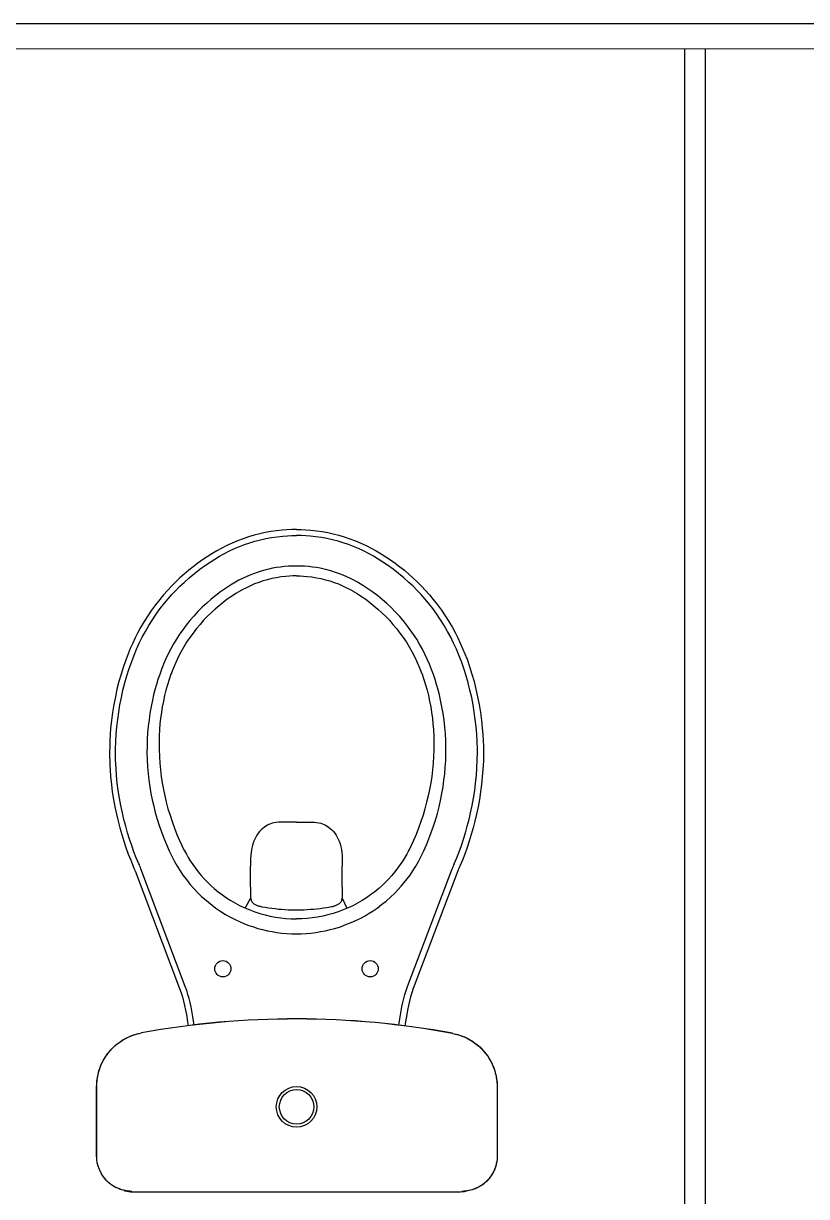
# Model space of a CAD drawing. Header units: millimetres. Extents: x 188.6 to 263.2, y 40.1 to 120.1.
# Drawn here: x 221.797 to 222.569, y 109.393 to 110.549 of the extents above; entities that cross this region are included whole.
import ezdxf

# ---------------------------------------------------------------- set-up
doc = ezdxf.new("R2010")
doc.units = ezdxf.units.MM
for name, color, linetype in [('_XREF_APTOS 1003 E 1004$0$A-MC-ALVENARIA', 7, 'Continuous'), ('_XREF_APTOS 1003 E 1004$0$L-MC-LAYOUT MOLHADO', 4, 'Continuous'), ('ARQ', 8, 'Continuous')]:
    doc.layers.add(name, color=color, linetype=linetype)
doc.layers.add('_XREF_APTOS 1003 E 1004$0$R-MC-REBOCO', color=1, linetype='Continuous', lineweight=5)

# ---------------------------------------------------------------- blocks, each defined once
blk = doc.blocks.new('A$C1BFF5DEF')
at = {"layer": '_XREF_APTOS 1003 E 1004$0$A-MC-ALVENARIA', "color": 8}
blk.add_line((21.9153, 1.495), (24.4053, 1.495), dxfattribs=at)
at = {"layer": '_XREF_APTOS 1003 E 1004$0$L-MC-LAYOUT MOLHADO', "color": 8}
for p, q in [((23.5603, 0.2799), (23.5603, 1.47)), ((23.5803, 1.47), (23.5803, 0.2799)), ((23.1577, 0.995), (23.1521, 0.9942)), ((23.1632, 0.9956), (23.1577, 0.995)), ((23.1679, 0.996), (23.1632, 0.9956)), ((23.1726, 0.9962), (23.1679, 0.996)), ((23.1773, 0.9963), (23.1726, 0.9962)), ((23.1773, 0.9963), (23.182, 0.9962)), ((23.182, 0.9962), (23.1867, 0.996)), ((23.1867, 0.996), (23.1914, 0.9956)), ((23.1914, 0.9956), (23.197, 0.995)), ((23.197, 0.995), (23.2025, 0.9942)), ((23.1192, 0.985), (23.1138, 0.9828)), ((23.1246, 0.9871), (23.1192, 0.985)), ((23.1301, 0.9889), (23.1246, 0.9871)), ((23.1261, 0.9813), (23.1312, 0.9831)), ((23.1357, 0.9906), (23.1301, 0.9889)), ((23.1312, 0.9831), (23.1364, 0.9846)), ((23.1411, 0.992), (23.1357, 0.9906)), ((23.1364, 0.9846), (23.1418, 0.986)), ((23.1466, 0.9932), (23.1411, 0.992)), ((23.1418, 0.986), (23.1472, 0.9872)), ((23.1521, 0.9942), (23.1466, 0.9932)), ((23.1472, 0.9872), (23.1527, 0.9883)), ((23.1527, 0.9883), (23.1582, 0.9891)), ((23.1582, 0.9891), (23.1638, 0.9897)), ((23.1638, 0.9897), (23.1683, 0.99)), ((23.1683, 0.99), (23.1728, 0.9902)), ((23.1728, 0.9902), (23.1773, 0.9903)), ((23.1819, 0.9902), (23.1773, 0.9903)), ((23.1864, 0.99), (23.1819, 0.9902)), ((23.1909, 0.9897), (23.1864, 0.99)), ((23.1964, 0.9891), (23.1909, 0.9897)), ((23.2019, 0.9883), (23.1964, 0.9891)), ((23.2074, 0.9872), (23.2019, 0.9883)), ((23.2025, 0.9942), (23.2081, 0.9932)), ((23.2129, 0.986), (23.2074, 0.9872)), ((23.2081, 0.9932), (23.2136, 0.992)), ((23.2183, 0.9846), (23.2129, 0.986)), ((23.2136, 0.992), (23.219, 0.9906)), ((23.2234, 0.9831), (23.2183, 0.9846)), ((23.219, 0.9906), (23.2245, 0.9889)), ((23.2286, 0.9813), (23.2234, 0.9831)), ((23.2245, 0.9889), (23.23, 0.9871)), ((23.23, 0.9871), (23.2355, 0.985)), ((23.2355, 0.985), (23.2408, 0.9828)), ((23.094, 0.9723), (23.0892, 0.9693)), ((23.0987, 0.9752), (23.094, 0.9723)), ((23.1036, 0.9778), (23.0987, 0.9752)), ((23.1015, 0.9699), (23.1063, 0.9725)), ((23.1086, 0.9804), (23.1036, 0.9778)), ((23.1063, 0.9725), (23.1112, 0.975)), ((23.1138, 0.9828), (23.1086, 0.9804)), ((23.1112, 0.975), (23.1161, 0.9773)), ((23.1161, 0.9773), (23.1211, 0.9794)), ((23.1211, 0.9794), (23.1261, 0.9813)), ((23.2336, 0.9794), (23.2286, 0.9813)), ((23.2386, 0.9773), (23.2336, 0.9794)), ((23.2435, 0.975), (23.2386, 0.9773)), ((23.2408, 0.9828), (23.2461, 0.9804)), ((23.2484, 0.9725), (23.2435, 0.975)), ((23.2461, 0.9804), (23.251, 0.9778)), ((23.2532, 0.9699), (23.2484, 0.9725)), ((23.251, 0.9778), (23.2559, 0.9752)), ((23.2559, 0.9752), (23.2607, 0.9723)), ((23.2607, 0.9723), (23.2654, 0.9693)), ((23.08, 0.9629), (23.0755, 0.9595)), ((23.0846, 0.9662), (23.08, 0.9629)), ((23.082, 0.9571), (23.0875, 0.961)), ((23.0892, 0.9693), (23.0846, 0.9662)), ((23.0875, 0.961), (23.0921, 0.9641)), ((23.0921, 0.9641), (23.0967, 0.967)), ((23.0967, 0.967), (23.1015, 0.9699)), ((23.2579, 0.967), (23.2532, 0.9699)), ((23.2626, 0.9641), (23.2579, 0.967)), ((23.2672, 0.961), (23.2626, 0.9641)), ((23.2654, 0.9693), (23.27, 0.9662)), ((23.2726, 0.9571), (23.2672, 0.961)), ((23.27, 0.9662), (23.2747, 0.9629)), ((23.2747, 0.9629), (23.2792, 0.9595)), ((23.0624, 0.9485), (23.0582, 0.9445)), ((23.0667, 0.9523), (23.0624, 0.9485)), ((23.0665, 0.9441), (23.0715, 0.9486)), ((23.071, 0.956), (23.0667, 0.9523)), ((23.0755, 0.9595), (23.071, 0.956)), ((23.0715, 0.9486), (23.0767, 0.9529)), ((23.0767, 0.9529), (23.082, 0.9571)), ((23.1576, 0.9487), (23.1531, 0.9478)), ((23.1622, 0.9494), (23.1576, 0.9487)), ((23.1668, 0.95), (23.1622, 0.9494)), ((23.1703, 0.9503), (23.1668, 0.95)), ((23.1738, 0.9504), (23.1703, 0.9503)), ((23.1773, 0.9505), (23.1738, 0.9504)), ((23.1773, 0.9505), (23.1809, 0.9504)), ((23.1773, 0.9505), (23.1773, 0.9503)), ((23.1773, 0.9505), (23.1773, 0.9505)), ((23.1809, 0.9504), (23.1844, 0.9503)), ((23.1844, 0.9503), (23.1879, 0.95)), ((23.1879, 0.95), (23.1925, 0.9494)), ((23.1925, 0.9494), (23.197, 0.9487)), ((23.197, 0.9487), (23.2015, 0.9478)), ((23.278, 0.9529), (23.2726, 0.9571)), ((23.2832, 0.9486), (23.278, 0.9529)), ((23.2792, 0.9595), (23.2837, 0.956)), ((23.2882, 0.9441), (23.2832, 0.9486)), ((23.2837, 0.956), (23.288, 0.9523)), ((23.288, 0.9523), (23.2922, 0.9485)), ((23.2922, 0.9485), (23.2965, 0.9445)), ((23.0541, 0.9403), (23.0501, 0.9361)), ((23.0582, 0.9445), (23.0541, 0.9403)), ((23.0584, 0.9362), (23.0624, 0.9402)), ((23.0624, 0.9402), (23.0665, 0.9441)), ((23.1073, 0.938), (23.1025, 0.9347)), ((23.1122, 0.9412), (23.1073, 0.938)), ((23.1172, 0.9442), (23.1122, 0.9412)), ((23.1251, 0.9374), (23.1224, 0.9359)), ((23.1279, 0.9388), (23.1251, 0.9374)), ((23.1319, 0.9407), (23.1279, 0.9388)), ((23.136, 0.9425), (23.1319, 0.9407)), ((23.1402, 0.9441), (23.136, 0.9425)), ((23.1444, 0.9455), (23.1402, 0.9441)), ((23.1487, 0.9467), (23.1444, 0.9455)), ((23.1531, 0.9478), (23.1487, 0.9467)), ((23.2015, 0.9478), (23.206, 0.9467)), ((23.206, 0.9467), (23.2103, 0.9455)), ((23.2103, 0.9455), (23.2145, 0.9441)), ((23.2145, 0.9441), (23.2187, 0.9425)), ((23.2187, 0.9425), (23.2228, 0.9407)), ((23.2228, 0.9407), (23.2268, 0.9388)), ((23.2268, 0.9388), (23.2295, 0.9374)), ((23.2295, 0.9374), (23.2322, 0.9359)), ((23.2427, 0.9411), (23.2375, 0.9442)), ((23.2477, 0.9378), (23.2427, 0.9411)), ((23.2526, 0.9344), (23.2477, 0.9378)), ((23.2923, 0.9402), (23.2882, 0.9441)), ((23.2963, 0.9362), (23.2923, 0.9402)), ((23.2965, 0.9445), (23.3006, 0.9403)), ((23.3006, 0.9403), (23.3046, 0.9361)), ((23.0425, 0.9272), (23.0384, 0.922)), ((23.0462, 0.9317), (23.0425, 0.9272)), ((23.0501, 0.9361), (23.0462, 0.9317)), ((23.0471, 0.9235), (23.0507, 0.9278)), ((23.0507, 0.9278), (23.0545, 0.9321)), ((23.0545, 0.9321), (23.0584, 0.9362)), ((23.0933, 0.9276), (23.0888, 0.9237)), ((23.0978, 0.9312), (23.0933, 0.9276)), ((23.1025, 0.9347), (23.0978, 0.9312)), ((23.1091, 0.9274), (23.105, 0.9243)), ((23.1133, 0.9303), (23.1091, 0.9274)), ((23.1176, 0.933), (23.1133, 0.9303)), ((23.122, 0.9357), (23.1176, 0.933)), ((23.1224, 0.9359), (23.122, 0.9357)), ((23.122, 0.9357), (23.1221, 0.9356)), ((23.1225, 0.9358), (23.1221, 0.9356)), ((23.1221, 0.9356), (23.1221, 0.9356)), ((23.1221, 0.9356), (23.1221, 0.9356)), ((23.1224, 0.9359), (23.1225, 0.9358)), ((23.1225, 0.9358), (23.1225, 0.9358)), ((23.2322, 0.9359), (23.2321, 0.9358)), ((23.2321, 0.9358), (23.2321, 0.9358)), ((23.2326, 0.9356), (23.2321, 0.9358)), ((23.2322, 0.9359), (23.2327, 0.9357)), ((23.2327, 0.9357), (23.2326, 0.9356)), ((23.2326, 0.9356), (23.2326, 0.9356)), ((23.2326, 0.9356), (23.2326, 0.9356)), ((23.2327, 0.9357), (23.2371, 0.933)), ((23.2371, 0.933), (23.2414, 0.9303)), ((23.2414, 0.9303), (23.2456, 0.9274)), ((23.2456, 0.9274), (23.2497, 0.9243)), ((23.2574, 0.9308), (23.2526, 0.9344)), ((23.2621, 0.927), (23.2574, 0.9308)), ((23.2665, 0.9232), (23.2621, 0.927)), ((23.3002, 0.9321), (23.2963, 0.9362)), ((23.3039, 0.9278), (23.3002, 0.9321)), ((23.3076, 0.9235), (23.3039, 0.9278)), ((23.3046, 0.9361), (23.3084, 0.9317)), ((23.3084, 0.9317), (23.3122, 0.9272)), ((23.3122, 0.9272), (23.3163, 0.922)), ((23.0344, 0.9166), (23.0306, 0.911)), ((23.0384, 0.922), (23.0344, 0.9166)), ((23.039, 0.9128), (23.043, 0.9182)), ((23.043, 0.9182), (23.0471, 0.9235)), ((23.0801, 0.9153), (23.076, 0.9109)), ((23.0844, 0.9196), (23.0801, 0.9153)), ((23.0888, 0.9237), (23.0844, 0.9196)), ((23.0931, 0.9142), (23.0893, 0.9105)), ((23.097, 0.9177), (23.0931, 0.9142)), ((23.101, 0.9211), (23.097, 0.9177)), ((23.105, 0.9243), (23.101, 0.9211)), ((23.2497, 0.9243), (23.2537, 0.9211)), ((23.2537, 0.9211), (23.2577, 0.9177)), ((23.2577, 0.9177), (23.2616, 0.9142)), ((23.2616, 0.9142), (23.2653, 0.9105)), ((23.2707, 0.9192), (23.2665, 0.9232)), ((23.2748, 0.915), (23.2707, 0.9192)), ((23.2788, 0.9108), (23.2748, 0.915)), ((23.3117, 0.9182), (23.3076, 0.9235)), ((23.3156, 0.9128), (23.3117, 0.9182)), ((23.3163, 0.922), (23.3203, 0.9166)), ((23.3203, 0.9166), (23.3241, 0.911)), ((23.027, 0.9054), (23.0236, 0.8996)), ((23.0306, 0.911), (23.027, 0.9054)), ((23.0317, 0.9016), (23.0353, 0.9073)), ((23.0353, 0.9073), (23.039, 0.9128)), ((23.0685, 0.9019), (23.0651, 0.8974)), ((23.0721, 0.9064), (23.0685, 0.9019)), ((23.076, 0.9109), (23.0721, 0.9064)), ((23.0822, 0.9027), (23.0786, 0.8985)), ((23.0857, 0.9067), (23.0822, 0.9027)), ((23.0893, 0.9105), (23.0857, 0.9067)), ((23.2653, 0.9105), (23.269, 0.9067)), ((23.269, 0.9067), (23.2725, 0.9027)), ((23.2725, 0.9027), (23.276, 0.8985)), ((23.2826, 0.9064), (23.2788, 0.9108)), ((23.2861, 0.902), (23.2826, 0.9064)), ((23.2895, 0.8974), (23.2861, 0.902)), ((23.3194, 0.9073), (23.3156, 0.9128)), ((23.323, 0.9016), (23.3194, 0.9073)), ((23.3241, 0.911), (23.3277, 0.9054)), ((23.3277, 0.9054), (23.3311, 0.8996)), ((23.0208, 0.8945), (23.0182, 0.8894)), ((23.0236, 0.8996), (23.0208, 0.8945)), ((23.0252, 0.8901), (23.0283, 0.8958)), ((23.0283, 0.8958), (23.0317, 0.9016)), ((23.0619, 0.8929), (23.0589, 0.8882)), ((23.0651, 0.8974), (23.0619, 0.8929)), ((23.0753, 0.8941), (23.072, 0.8897)), ((23.0786, 0.8985), (23.0753, 0.8941)), ((23.276, 0.8985), (23.2794, 0.8941)), ((23.2794, 0.8941), (23.2826, 0.8897)), ((23.2928, 0.8928), (23.2895, 0.8974)), ((23.2959, 0.888), (23.2928, 0.8928)), ((23.3263, 0.8958), (23.323, 0.9016)), ((23.3294, 0.8901), (23.3263, 0.8958)), ((23.3311, 0.8996), (23.3338, 0.8945)), ((23.3338, 0.8945), (23.3364, 0.8894)), ((23.0134, 0.879), (23.0113, 0.8736)), ((23.0158, 0.8842), (23.0134, 0.879)), ((23.0182, 0.8894), (23.0158, 0.8842)), ((23.0196, 0.8783), (23.0223, 0.8843)), ((23.0223, 0.8843), (23.0252, 0.8901)), ((23.0561, 0.8835), (23.0534, 0.8787)), ((23.0589, 0.8882), (23.0561, 0.8835)), ((23.0661, 0.8804), (23.0633, 0.8754)), ((23.069, 0.8851), (23.0661, 0.8804)), ((23.072, 0.8897), (23.069, 0.8851)), ((23.2826, 0.8897), (23.2857, 0.8851)), ((23.2857, 0.8851), (23.2886, 0.8804)), ((23.2886, 0.8804), (23.2914, 0.8754)), ((23.2988, 0.8832), (23.2959, 0.888)), ((23.3015, 0.8783), (23.2988, 0.8832)), ((23.3323, 0.8843), (23.3294, 0.8901)), ((23.335, 0.8783), (23.3323, 0.8843)), ((23.3364, 0.8894), (23.3389, 0.8842)), ((23.3389, 0.8842), (23.3412, 0.879)), ((23.3412, 0.879), (23.3434, 0.8736)), ((23.0092, 0.8683), (23.0067, 0.861)), ((23.0113, 0.8736), (23.0092, 0.8683)), ((23.0148, 0.8662), (23.0171, 0.8723)), ((23.0171, 0.8723), (23.0196, 0.8783)), ((23.0484, 0.8686), (23.0462, 0.8635)), ((23.0508, 0.8737), (23.0484, 0.8686)), ((23.0534, 0.8787), (23.0508, 0.8737)), ((23.0606, 0.8703), (23.0582, 0.8651)), ((23.0633, 0.8754), (23.0606, 0.8703)), ((23.2914, 0.8754), (23.294, 0.8703)), ((23.294, 0.8703), (23.2965, 0.8651)), ((23.304, 0.8734), (23.3015, 0.8783)), ((23.3063, 0.8684), (23.304, 0.8734)), ((23.3085, 0.8634), (23.3063, 0.8684)), ((23.3375, 0.8723), (23.335, 0.8783)), ((23.3399, 0.8662), (23.3375, 0.8723)), ((23.3434, 0.8736), (23.3455, 0.8683)), ((23.3455, 0.8683), (23.348, 0.861)), ((23.0067, 0.861), (23.0043, 0.8537)), ((23.0101, 0.8521), (23.0123, 0.8592)), ((23.0123, 0.8592), (23.0148, 0.8662)), ((23.0441, 0.8583), (23.0424, 0.8533)), ((23.0462, 0.8635), (23.0441, 0.8583)), ((23.0559, 0.8598), (23.054, 0.8549)), ((23.0582, 0.8651), (23.0559, 0.8598)), ((23.2965, 0.8651), (23.2988, 0.8598)), ((23.2988, 0.8598), (23.3007, 0.8549)), ((23.3105, 0.8583), (23.3085, 0.8634)), ((23.3123, 0.8533), (23.3105, 0.8583)), ((23.3423, 0.8592), (23.3399, 0.8662)), ((23.3446, 0.8521), (23.3423, 0.8592)), ((23.348, 0.861), (23.3503, 0.8537)), ((23.0022, 0.8463), (23.0003, 0.8388)), ((23.0043, 0.8537), (23.0022, 0.8463)), ((23.0062, 0.8378), (23.0081, 0.845)), ((23.0081, 0.845), (23.0101, 0.8521)), ((23.0407, 0.8484), (23.0392, 0.8433)), ((23.0424, 0.8533), (23.0407, 0.8484)), ((23.0517, 0.8483), (23.0501, 0.8431)), ((23.0535, 0.8536), (23.0517, 0.8483)), ((23.0539, 0.8546), (23.0535, 0.8536)), ((23.054, 0.8549), (23.0539, 0.8546)), ((23.0539, 0.8546), (23.054, 0.8546)), ((23.054, 0.8549), (23.0541, 0.8549)), ((23.0542, 0.8549), (23.054, 0.8546)), ((23.054, 0.8546), (23.054, 0.8546)), ((23.0541, 0.8549), (23.0541, 0.8549)), ((23.0541, 0.8549), (23.0542, 0.8549)), ((23.3006, 0.8549), (23.3005, 0.8549)), ((23.3005, 0.8549), (23.3005, 0.8549)), ((23.3006, 0.8546), (23.3005, 0.8549)), ((23.3007, 0.8549), (23.3006, 0.8549)), ((23.3008, 0.8546), (23.3006, 0.8546)), ((23.3006, 0.8546), (23.3006, 0.8546)), ((23.3007, 0.8549), (23.3008, 0.8546)), ((23.3008, 0.8546), (23.3012, 0.8536)), ((23.3012, 0.8536), (23.303, 0.8483)), ((23.303, 0.8483), (23.3046, 0.8431)), ((23.314, 0.8483), (23.3123, 0.8533)), ((23.3155, 0.8433), (23.314, 0.8483)), ((23.3466, 0.845), (23.3446, 0.8521)), ((23.3484, 0.8378), (23.3466, 0.845)), ((23.3503, 0.8537), (23.3524, 0.8463)), ((23.3524, 0.8463), (23.3543, 0.8388)), ((23.0003, 0.8388), (22.9987, 0.8313)), ((23.0046, 0.8305), (23.0062, 0.8378)), ((23.0364, 0.8332), (23.0352, 0.828)), ((23.0377, 0.8383), (23.0364, 0.8332)), ((23.0392, 0.8433), (23.0377, 0.8383)), ((23.0486, 0.8377), (23.0472, 0.8324)), ((23.0501, 0.8431), (23.0486, 0.8377)), ((23.3046, 0.8431), (23.3061, 0.8377)), ((23.3061, 0.8377), (23.3074, 0.8324)), ((23.3169, 0.8382), (23.3155, 0.8433)), ((23.3183, 0.8331), (23.3169, 0.8382)), ((23.3194, 0.828), (23.3183, 0.8331)), ((23.3501, 0.8305), (23.3484, 0.8378)), ((23.3543, 0.8388), (23.356, 0.8313)), ((22.9972, 0.8237), (22.9959, 0.8159)), ((22.9987, 0.8313), (22.9972, 0.8237)), ((23.002, 0.8161), (23.0032, 0.8232)), ((23.0032, 0.8232), (23.0046, 0.8305)), ((23.0339, 0.8216), (23.0328, 0.8152)), ((23.0352, 0.828), (23.0339, 0.8216)), ((23.045, 0.8214), (23.0441, 0.8159)), ((23.0461, 0.827), (23.045, 0.8214)), ((23.0472, 0.8324), (23.0461, 0.827)), ((23.3074, 0.8324), (23.3086, 0.827)), ((23.3086, 0.827), (23.3097, 0.8214)), ((23.3097, 0.8214), (23.3106, 0.8159)), ((23.3208, 0.8214), (23.3194, 0.828)), ((23.3219, 0.8148), (23.3208, 0.8214)), ((23.3515, 0.8232), (23.3501, 0.8305)), ((23.3527, 0.8161), (23.3515, 0.8232)), ((23.356, 0.8313), (23.3575, 0.8237)), ((23.3575, 0.8237), (23.3587, 0.8159)), ((22.9959, 0.8159), (22.9949, 0.808)), ((23.001, 0.809), (23.002, 0.8161)), ((23.0328, 0.8152), (23.0319, 0.8087)), ((23.0433, 0.8103), (23.0427, 0.8047)), ((23.0441, 0.8159), (23.0433, 0.8103)), ((23.3106, 0.8159), (23.3113, 0.8103)), ((23.3113, 0.8103), (23.3119, 0.8047)), ((23.3229, 0.8082), (23.3219, 0.8148)), ((23.3537, 0.809), (23.3527, 0.8161)), ((23.3587, 0.8159), (23.3598, 0.808)), ((22.994, 0.8002), (22.9936, 0.7942)), ((22.9949, 0.808), (22.994, 0.8002)), ((22.9996, 0.7946), (23.0002, 0.8018)), ((23.0002, 0.8018), (23.001, 0.809)), ((23.0311, 0.8023), (23.0305, 0.7958)), ((23.0319, 0.8087), (23.0311, 0.8023)), ((23.0423, 0.7991), (23.0419, 0.7924)), ((23.0427, 0.8047), (23.0423, 0.7991)), ((23.3119, 0.8047), (23.3124, 0.7991)), ((23.3124, 0.7991), (23.3127, 0.7924)), ((23.3236, 0.8015), (23.3229, 0.8082)), ((23.3242, 0.7948), (23.3236, 0.8015)), ((23.3545, 0.8018), (23.3537, 0.809)), ((23.3551, 0.7946), (23.3545, 0.8018)), ((23.3598, 0.808), (23.3606, 0.8002)), ((23.3606, 0.8002), (23.3611, 0.7942)), ((22.9933, 0.7882), (22.9931, 0.7823)), ((22.9936, 0.7942), (22.9933, 0.7882)), ((22.999, 0.7801), (22.9992, 0.7873)), ((22.9992, 0.7873), (22.9996, 0.7946)), ((23.0302, 0.7893), (23.03, 0.7825)), ((23.0305, 0.7958), (23.0302, 0.7893)), ((23.0419, 0.7924), (23.0418, 0.7857)), ((23.3127, 0.7924), (23.3129, 0.7857)), ((23.3245, 0.7881), (23.3242, 0.7948)), ((23.3247, 0.7816), (23.3245, 0.7881)), ((23.3555, 0.7873), (23.3551, 0.7946)), ((23.3557, 0.7801), (23.3555, 0.7873)), ((23.3611, 0.7942), (23.3614, 0.7882)), ((23.3614, 0.7882), (23.3616, 0.7823)), ((22.9931, 0.7823), (22.993, 0.7763)), ((22.993, 0.7763), (22.993, 0.7721)), ((22.999, 0.7763), (22.999, 0.7801)), ((22.999, 0.7687), (22.999, 0.7763)), ((23.03, 0.7825), (23.0299, 0.7758)), ((23.0299, 0.7758), (23.0301, 0.7691)), ((23.0418, 0.7857), (23.0418, 0.779)), ((23.0418, 0.779), (23.0421, 0.7723)), ((23.3128, 0.779), (23.3126, 0.7723)), ((23.3129, 0.7857), (23.3128, 0.779)), ((23.3245, 0.7685), (23.3247, 0.775)), ((23.3247, 0.775), (23.3247, 0.7816)), ((23.3556, 0.7687), (23.3557, 0.7763)), ((23.3557, 0.7763), (23.3557, 0.7801)), ((23.3616, 0.7823), (23.3617, 0.7763)), ((23.3617, 0.7763), (23.3617, 0.7721)), ((22.993, 0.7721), (22.9931, 0.768)), ((22.9931, 0.768), (22.9932, 0.7639)), ((22.9932, 0.7639), (22.9935, 0.7597)), ((22.9994, 0.7612), (22.999, 0.7687)), ((23.0301, 0.7691), (23.0305, 0.7624)), ((23.0421, 0.7723), (23.0425, 0.7657)), ((23.0425, 0.7657), (23.0431, 0.7592)), ((23.3121, 0.7657), (23.3115, 0.7592)), ((23.3126, 0.7723), (23.3121, 0.7657)), ((23.3241, 0.762), (23.3245, 0.7685)), ((23.3553, 0.7612), (23.3556, 0.7687)), ((23.3614, 0.7639), (23.3612, 0.7597)), ((23.3616, 0.768), (23.3614, 0.7639)), ((23.3617, 0.7721), (23.3616, 0.768)), ((22.9935, 0.7597), (22.994, 0.7523)), ((22.994, 0.7523), (22.9948, 0.7449)), ((22.9999, 0.7536), (22.9994, 0.7612)), ((23.0006, 0.7462), (22.9999, 0.7536)), ((23.0305, 0.7624), (23.0311, 0.7557)), ((23.0311, 0.7557), (23.0318, 0.749)), ((23.0431, 0.7592), (23.0439, 0.7528)), ((23.0439, 0.7528), (23.0449, 0.7464)), ((23.3107, 0.7528), (23.3097, 0.7464)), ((23.3115, 0.7592), (23.3107, 0.7528)), ((23.3228, 0.749), (23.3236, 0.7555)), ((23.3236, 0.7555), (23.3241, 0.762)), ((23.354, 0.7462), (23.3548, 0.7536)), ((23.3548, 0.7536), (23.3553, 0.7612)), ((23.3606, 0.7523), (23.3599, 0.7449)), ((23.3612, 0.7597), (23.3606, 0.7523)), ((22.9948, 0.7449), (22.9957, 0.7375)), ((23.0016, 0.7388), (23.0006, 0.7462)), ((23.0318, 0.749), (23.0327, 0.7426)), ((23.0327, 0.7426), (23.0338, 0.7361)), ((23.0449, 0.7464), (23.0461, 0.74)), ((23.0461, 0.74), (23.0474, 0.7337)), ((23.3086, 0.74), (23.3073, 0.7337)), ((23.3097, 0.7464), (23.3086, 0.74)), ((23.3208, 0.7358), (23.3219, 0.7424)), ((23.3219, 0.7424), (23.3228, 0.749)), ((23.3531, 0.7388), (23.354, 0.7462)), ((23.3599, 0.7449), (23.3589, 0.7375)), ((22.9957, 0.7375), (22.9969, 0.7302)), ((22.9969, 0.7302), (22.9983, 0.7228)), ((23.0027, 0.7314), (23.0016, 0.7388)), ((23.0041, 0.7241), (23.0027, 0.7314)), ((23.0338, 0.7361), (23.0351, 0.7297)), ((23.0351, 0.7297), (23.0365, 0.7234)), ((23.0474, 0.7337), (23.0489, 0.7274)), ((23.3073, 0.7337), (23.3057, 0.7274)), ((23.318, 0.7227), (23.3195, 0.7292)), ((23.3195, 0.7292), (23.3208, 0.7358)), ((23.3506, 0.7241), (23.3519, 0.7314)), ((23.3519, 0.7314), (23.3531, 0.7388)), ((23.3578, 0.7302), (23.3564, 0.7228)), ((23.3589, 0.7375), (23.3578, 0.7302)), ((22.9983, 0.7228), (22.9998, 0.7155)), ((23.0056, 0.7168), (23.0041, 0.7241)), ((23.0365, 0.7234), (23.0381, 0.7171)), ((23.0381, 0.7171), (23.0399, 0.7108)), ((23.0489, 0.7274), (23.0506, 0.7209)), ((23.0506, 0.7209), (23.0526, 0.7145)), ((23.304, 0.7209), (23.3021, 0.7145)), ((23.3057, 0.7274), (23.304, 0.7209)), ((23.3163, 0.7162), (23.318, 0.7227)), ((23.349, 0.7168), (23.3506, 0.7241)), ((23.3564, 0.7228), (23.3548, 0.7155)), ((22.9998, 0.7155), (23.0014, 0.7088)), ((23.0014, 0.7088), (23.0031, 0.7022)), ((23.0072, 0.7103), (23.0056, 0.7168)), ((23.0089, 0.7038), (23.0072, 0.7103)), ((23.0399, 0.7108), (23.0419, 0.7044)), ((23.0526, 0.7145), (23.0547, 0.7082)), ((23.0547, 0.7082), (23.0569, 0.7019)), ((23.1502, 0.7054), (23.1486, 0.7046)), ((23.1517, 0.706), (23.1502, 0.7054)), ((23.1534, 0.7066), (23.1517, 0.706)), ((23.1554, 0.7071), (23.1534, 0.7066)), ((23.1574, 0.7075), (23.1554, 0.7071)), ((23.1596, 0.7077), (23.1574, 0.7075)), ((23.1618, 0.7078), (23.1596, 0.7077)), ((23.1773, 0.7078), (23.1618, 0.7078)), ((23.1773, 0.7078), (23.1929, 0.7078)), ((23.1929, 0.7078), (23.1951, 0.7077)), ((23.1951, 0.7077), (23.1972, 0.7075)), ((23.1972, 0.7075), (23.1993, 0.7071)), ((23.1993, 0.7071), (23.2013, 0.7066)), ((23.2013, 0.7066), (23.2029, 0.706)), ((23.2029, 0.706), (23.2045, 0.7054)), ((23.2045, 0.7054), (23.206, 0.7046)), ((23.3, 0.7082), (23.2977, 0.7019)), ((23.3021, 0.7145), (23.3, 0.7082)), ((23.3124, 0.7036), (23.3144, 0.7097)), ((23.3144, 0.7097), (23.3163, 0.7162)), ((23.3458, 0.7038), (23.3475, 0.7103)), ((23.3475, 0.7103), (23.349, 0.7168)), ((23.3532, 0.7088), (23.3515, 0.7022)), ((23.3548, 0.7155), (23.3532, 0.7088)), ((23.0031, 0.7022), (23.005, 0.6957)), ((23.005, 0.6957), (23.007, 0.6891)), ((23.0107, 0.6973), (23.0089, 0.7038)), ((23.0127, 0.6909), (23.0107, 0.6973)), ((23.0419, 0.7044), (23.0441, 0.6981)), ((23.0441, 0.6981), (23.0465, 0.6918)), ((23.0569, 0.7019), (23.0594, 0.6957)), ((23.0594, 0.6957), (23.062, 0.6896)), ((23.1383, 0.6949), (23.1371, 0.693)), ((23.1395, 0.6967), (23.1383, 0.6949)), ((23.1409, 0.6984), (23.1395, 0.6967)), ((23.1424, 0.7), (23.1409, 0.6984)), ((23.144, 0.7015), (23.1424, 0.7)), ((23.1458, 0.7028), (23.144, 0.7015)), ((23.1472, 0.7038), (23.1458, 0.7028)), ((23.1486, 0.7046), (23.1472, 0.7038)), ((23.206, 0.7046), (23.2075, 0.7038)), ((23.2075, 0.7038), (23.2089, 0.7028)), ((23.2089, 0.7028), (23.2106, 0.7015)), ((23.2106, 0.7015), (23.2123, 0.7)), ((23.2123, 0.7), (23.2138, 0.6984)), ((23.2138, 0.6984), (23.2151, 0.6967)), ((23.2151, 0.6967), (23.2164, 0.6949)), ((23.2164, 0.6949), (23.2175, 0.693)), ((23.2953, 0.6957), (23.2926, 0.6896)), ((23.2977, 0.7019), (23.2953, 0.6957)), ((23.3079, 0.6913), (23.3103, 0.6974)), ((23.3103, 0.6974), (23.3124, 0.7036)), ((23.342, 0.6909), (23.344, 0.6973)), ((23.344, 0.6973), (23.3458, 0.7038)), ((23.3497, 0.6957), (23.3477, 0.6891)), ((23.3515, 0.7022), (23.3497, 0.6957)), ((23.007, 0.6891), (23.0091, 0.6826)), ((23.0091, 0.6826), (23.0114, 0.6761)), ((23.0148, 0.6846), (23.0127, 0.6909)), ((23.017, 0.6783), (23.0148, 0.6846)), ((23.0465, 0.6918), (23.0491, 0.6857)), ((23.0491, 0.6857), (23.0518, 0.6795)), ((23.062, 0.6896), (23.0643, 0.6847)), ((23.0643, 0.6847), (23.0667, 0.6799)), ((23.1335, 0.6835), (23.1329, 0.6806)), ((23.1343, 0.6863), (23.1335, 0.6835)), ((23.1353, 0.689), (23.1343, 0.6863)), ((23.1361, 0.691), (23.1353, 0.689)), ((23.1371, 0.693), (23.1361, 0.691)), ((23.2175, 0.693), (23.2185, 0.691)), ((23.2185, 0.691), (23.2194, 0.689)), ((23.2194, 0.689), (23.2204, 0.6863)), ((23.2204, 0.6863), (23.2212, 0.6835)), ((23.2212, 0.6835), (23.2218, 0.6806)), ((23.2903, 0.6847), (23.288, 0.6799)), ((23.2926, 0.6896), (23.2903, 0.6847)), ((23.3028, 0.6794), (23.3054, 0.6853)), ((23.3054, 0.6853), (23.3079, 0.6913)), ((23.3376, 0.6783), (23.3399, 0.6846)), ((23.3399, 0.6846), (23.342, 0.6909)), ((23.3455, 0.6826), (23.3432, 0.6761)), ((23.3477, 0.6891), (23.3455, 0.6826)), ((23.0114, 0.6761), (23.0138, 0.6702)), ((23.0193, 0.6725), (23.017, 0.6783)), ((23.0218, 0.6668), (23.0193, 0.6725)), ((23.0518, 0.6795), (23.0547, 0.6735)), ((23.0547, 0.6735), (23.0571, 0.6689)), ((23.0667, 0.6799), (23.0668, 0.68)), ((23.0667, 0.6799), (23.0669, 0.6796)), ((23.0668, 0.68), (23.0669, 0.68)), ((23.0669, 0.68), (23.0669, 0.6801)), ((23.0669, 0.6801), (23.0669, 0.6801)), ((23.0669, 0.6801), (23.0671, 0.6798)), ((23.067, 0.6797), (23.0669, 0.6796)), ((23.0669, 0.6796), (23.0687, 0.6762)), ((23.0671, 0.6797), (23.067, 0.6797)), ((23.067, 0.6797), (23.067, 0.6797)), ((23.0671, 0.6798), (23.0671, 0.6797)), ((23.0687, 0.6762), (23.0706, 0.6729)), ((23.0706, 0.6729), (23.0726, 0.6697)), ((23.1322, 0.6748), (23.1321, 0.6718)), ((23.1321, 0.6718), (23.1321, 0.6643)), ((23.1325, 0.6777), (23.1322, 0.6748)), ((23.1329, 0.6806), (23.1325, 0.6777)), ((23.2218, 0.6806), (23.2222, 0.6777)), ((23.2222, 0.6777), (23.2225, 0.6748)), ((23.2225, 0.6748), (23.2225, 0.6718)), ((23.2225, 0.6718), (23.2225, 0.6643)), ((23.2841, 0.6729), (23.2821, 0.6697)), ((23.286, 0.6762), (23.2841, 0.6729)), ((23.2878, 0.6796), (23.286, 0.6762)), ((23.2876, 0.6798), (23.2877, 0.6801)), ((23.2876, 0.6798), (23.2876, 0.6797)), ((23.2876, 0.6797), (23.2876, 0.6797)), ((23.2876, 0.6797), (23.2877, 0.6797)), ((23.2878, 0.68), (23.2877, 0.6801)), ((23.2877, 0.6801), (23.2877, 0.6801)), ((23.2877, 0.6797), (23.2878, 0.6796)), ((23.288, 0.6799), (23.2878, 0.68)), ((23.2878, 0.68), (23.2878, 0.68)), ((23.288, 0.6799), (23.2878, 0.6796)), ((23.2975, 0.6689), (23.3, 0.6735)), ((23.3, 0.6735), (23.3028, 0.6794)), ((23.3328, 0.6668), (23.3353, 0.6725)), ((23.3353, 0.6725), (23.3376, 0.6783)), ((23.3432, 0.6761), (23.3409, 0.6702)), ((23.0138, 0.6702), (23.0164, 0.6643)), ((23.016, 0.6636), (23.016, 0.6636)), ((23.0183, 0.6597), (23.0621, 0.5437)), ((23.0677, 0.5458), (23.0239, 0.6618)), ((23.0571, 0.6689), (23.0597, 0.6644)), ((23.0597, 0.6644), (23.0625, 0.6599)), ((23.0625, 0.6599), (23.0654, 0.6556)), ((23.0726, 0.6697), (23.075, 0.6659)), ((23.075, 0.6659), (23.0777, 0.6623)), ((23.0777, 0.6623), (23.0804, 0.6587)), ((23.1321, 0.6437), (23.1321, 0.6643)), ((23.2225, 0.6437), (23.2225, 0.6643)), ((23.277, 0.6623), (23.2743, 0.6587)), ((23.2796, 0.6659), (23.277, 0.6623)), ((23.2821, 0.6697), (23.2796, 0.6659)), ((23.2869, 0.5458), (23.3308, 0.6618)), ((23.2893, 0.6556), (23.2922, 0.6599)), ((23.2922, 0.6599), (23.295, 0.6644)), ((23.3364, 0.6597), (23.2925, 0.5437)), ((23.295, 0.6644), (23.2975, 0.6689)), ((23.3409, 0.6702), (23.3383, 0.6643)), ((23.0654, 0.6556), (23.0688, 0.6511)), ((23.0688, 0.6511), (23.0723, 0.6466)), ((23.0804, 0.6587), (23.0833, 0.6553)), ((23.0833, 0.6553), (23.0863, 0.6519)), ((23.0863, 0.6519), (23.0895, 0.6486)), ((23.0895, 0.6486), (23.0928, 0.6454)), ((23.2651, 0.6486), (23.2618, 0.6454)), ((23.2683, 0.6519), (23.2651, 0.6486)), ((23.2714, 0.6553), (23.2683, 0.6519)), ((23.2743, 0.6587), (23.2714, 0.6553)), ((23.2806, 0.6446), (23.2836, 0.6482)), ((23.2836, 0.6482), (23.2865, 0.6519)), ((23.2865, 0.6519), (23.2893, 0.6556)), ((23.0723, 0.6466), (23.0761, 0.6423)), ((23.0761, 0.6423), (23.08, 0.6382)), ((23.08, 0.6382), (23.0834, 0.6349)), ((23.0928, 0.6454), (23.0962, 0.6423)), ((23.0962, 0.6423), (23.1002, 0.6391)), ((23.1002, 0.6391), (23.1042, 0.636)), ((23.1042, 0.636), (23.1084, 0.6331)), ((23.1321, 0.6437), (23.1321, 0.6403)), ((23.1321, 0.6402), (23.1321, 0.6403)), ((23.1321, 0.6403), (23.1321, 0.6401)), ((23.1321, 0.6402), (23.1321, 0.6401)), ((23.1321, 0.6401), (23.1321, 0.6327)), ((23.2225, 0.6437), (23.2225, 0.6403)), ((23.2226, 0.6402), (23.2225, 0.6403)), ((23.2225, 0.6403), (23.2225, 0.6401)), ((23.2226, 0.6402), (23.2225, 0.6401)), ((23.2225, 0.6401), (23.2225, 0.6327)), ((23.2504, 0.636), (23.2463, 0.6331)), ((23.2545, 0.6391), (23.2504, 0.636)), ((23.2584, 0.6423), (23.2545, 0.6391)), ((23.2618, 0.6454), (23.2584, 0.6423)), ((23.2701, 0.6338), (23.2742, 0.6377)), ((23.2742, 0.6377), (23.2774, 0.6411)), ((23.2774, 0.6411), (23.2806, 0.6446)), ((23.0834, 0.6349), (23.0869, 0.6318)), ((23.0869, 0.6318), (23.0904, 0.6287)), ((23.0904, 0.6287), (23.0941, 0.6258)), ((23.0941, 0.6258), (23.0979, 0.623)), ((23.1084, 0.6331), (23.1127, 0.6304)), ((23.1127, 0.6304), (23.1172, 0.6278)), ((23.1172, 0.6278), (23.1217, 0.6254)), ((23.1217, 0.6254), (23.1264, 0.6232)), ((23.1321, 0.6327), (23.1268, 0.6233)), ((23.1321, 0.6327), (23.1323, 0.632)), ((23.1323, 0.632), (23.1325, 0.6312)), ((23.1325, 0.6312), (23.1327, 0.6305)), ((23.1327, 0.6305), (23.133, 0.6299)), ((23.133, 0.6299), (23.1333, 0.6294)), ((23.1333, 0.6294), (23.1336, 0.6289)), ((23.1336, 0.6289), (23.1339, 0.6285)), ((23.1339, 0.6285), (23.1343, 0.6281)), ((23.1343, 0.6281), (23.1346, 0.6278)), ((23.1346, 0.6278), (23.1349, 0.6276)), ((23.1346, 0.6278), (23.1346, 0.6278)), ((23.1349, 0.6276), (23.1354, 0.6273)), ((23.1354, 0.6273), (23.136, 0.6269)), ((23.136, 0.6269), (23.1366, 0.6266)), ((23.1366, 0.6266), (23.1372, 0.6263)), ((23.1372, 0.6263), (23.1379, 0.626)), ((23.1379, 0.626), (23.1386, 0.6257)), ((23.1386, 0.6257), (23.1393, 0.6254)), ((23.1393, 0.6254), (23.14, 0.6252)), ((23.14, 0.6252), (23.1407, 0.625)), ((23.1407, 0.625), (23.1414, 0.6248)), ((23.1414, 0.6248), (23.1421, 0.6246)), ((23.1421, 0.6246), (23.1426, 0.6245)), ((23.1426, 0.6245), (23.1431, 0.6244)), ((23.1431, 0.6244), (23.1464, 0.6239)), ((23.2104, 0.6242), (23.212, 0.6245)), ((23.212, 0.6245), (23.2124, 0.6246)), ((23.2124, 0.6246), (23.2131, 0.6247)), ((23.2131, 0.6247), (23.2138, 0.6249)), ((23.2138, 0.6249), (23.2145, 0.6251)), ((23.2145, 0.6251), (23.2152, 0.6254)), ((23.2152, 0.6254), (23.2159, 0.6256)), ((23.2159, 0.6256), (23.2166, 0.6259)), ((23.2166, 0.6259), (23.2172, 0.6262)), ((23.2172, 0.6262), (23.2178, 0.6265)), ((23.2178, 0.6265), (23.2184, 0.6268)), ((23.2184, 0.6268), (23.219, 0.6271)), ((23.219, 0.6271), (23.2195, 0.6275)), ((23.2195, 0.6275), (23.22, 0.6278)), ((23.22, 0.6278), (23.2201, 0.6279)), ((23.2201, 0.6279), (23.2205, 0.6282)), ((23.2205, 0.6282), (23.2208, 0.6286)), ((23.2208, 0.6286), (23.2211, 0.629)), ((23.2211, 0.629), (23.2214, 0.6295)), ((23.2214, 0.6295), (23.2217, 0.63)), ((23.2217, 0.63), (23.222, 0.6306)), ((23.222, 0.6306), (23.2222, 0.6313)), ((23.2222, 0.6313), (23.2224, 0.632)), ((23.2224, 0.632), (23.2225, 0.6327)), ((23.2225, 0.6327), (23.2225, 0.6327)), ((23.2225, 0.6327), (23.227, 0.623)), ((23.2329, 0.6254), (23.2282, 0.6232)), ((23.2375, 0.6278), (23.2329, 0.6254)), ((23.242, 0.6304), (23.2375, 0.6278)), ((23.2463, 0.6331), (23.242, 0.6304)), ((23.2568, 0.623), (23.2613, 0.6264)), ((23.2613, 0.6264), (23.2658, 0.63)), ((23.2658, 0.63), (23.2701, 0.6338)), ((23.0979, 0.623), (23.1026, 0.6198)), ((23.1026, 0.6198), (23.1074, 0.6168)), ((23.1074, 0.6168), (23.1124, 0.614)), ((23.1124, 0.614), (23.1175, 0.6114)), ((23.1264, 0.6232), (23.1312, 0.6212)), ((23.1312, 0.6212), (23.1361, 0.6194)), ((23.1361, 0.6194), (23.1412, 0.6177)), ((23.1412, 0.6177), (23.1463, 0.6163)), ((23.1463, 0.6163), (23.1515, 0.6151)), ((23.1464, 0.6239), (23.1497, 0.6233)), ((23.1497, 0.6233), (23.1529, 0.6229)), ((23.1515, 0.6151), (23.1566, 0.6141)), ((23.1529, 0.6229), (23.1562, 0.6225)), ((23.1562, 0.6225), (23.1595, 0.6221)), ((23.1566, 0.6141), (23.1618, 0.6133)), ((23.1595, 0.6221), (23.1627, 0.6218)), ((23.1618, 0.6133), (23.1669, 0.6128)), ((23.1627, 0.6218), (23.1659, 0.6216)), ((23.1659, 0.6216), (23.1691, 0.6214)), ((23.1691, 0.6214), (23.1722, 0.6213)), ((23.1722, 0.6213), (23.1753, 0.6212)), ((23.1753, 0.6212), (23.1773, 0.6212)), ((23.1773, 0.6212), (23.1787, 0.6212)), ((23.1787, 0.6212), (23.1816, 0.6213)), ((23.1816, 0.6213), (23.1848, 0.6214)), ((23.1848, 0.6214), (23.1879, 0.6216)), ((23.1929, 0.6133), (23.1877, 0.6128)), ((23.1879, 0.6216), (23.1911, 0.6218)), ((23.1911, 0.6218), (23.1942, 0.622)), ((23.198, 0.6141), (23.1929, 0.6133)), ((23.1942, 0.622), (23.1974, 0.6224)), ((23.1974, 0.6224), (23.2006, 0.6227)), ((23.2032, 0.6151), (23.198, 0.6141)), ((23.2006, 0.6227), (23.2039, 0.6232)), ((23.2083, 0.6163), (23.2032, 0.6151)), ((23.2039, 0.6232), (23.2071, 0.6237)), ((23.2071, 0.6237), (23.2104, 0.6242)), ((23.2135, 0.6177), (23.2083, 0.6163)), ((23.2185, 0.6194), (23.2135, 0.6177)), ((23.2235, 0.6212), (23.2185, 0.6194)), ((23.2282, 0.6232), (23.2235, 0.6212)), ((23.2366, 0.6111), (23.2408, 0.6132)), ((23.2408, 0.6132), (23.2449, 0.6155)), ((23.2449, 0.6155), (23.249, 0.6179)), ((23.249, 0.6179), (23.2529, 0.6204)), ((23.2529, 0.6204), (23.2568, 0.623)), ((23.1175, 0.6114), (23.1217, 0.6095)), ((23.1217, 0.6095), (23.126, 0.6076)), ((23.126, 0.6076), (23.1304, 0.606)), ((23.1304, 0.606), (23.1349, 0.6044)), ((23.1349, 0.6044), (23.1393, 0.603)), ((23.1393, 0.603), (23.1439, 0.6018)), ((23.1439, 0.6018), (23.1486, 0.6007)), ((23.1669, 0.6128), (23.1721, 0.6125)), ((23.1721, 0.6125), (23.1773, 0.6124)), ((23.1773, 0.6126), (23.1773, 0.6124)), ((23.1825, 0.6125), (23.1773, 0.6124)), ((23.1877, 0.6128), (23.1825, 0.6125)), ((23.2059, 0.6007), (23.2106, 0.6018)), ((23.2106, 0.6018), (23.2153, 0.603)), ((23.2153, 0.603), (23.2208, 0.6047)), ((23.2208, 0.6047), (23.2261, 0.6067)), ((23.2261, 0.6067), (23.2314, 0.6088)), ((23.2314, 0.6088), (23.2366, 0.6111)), ((23.1486, 0.6007), (23.1533, 0.5998)), ((23.1533, 0.5998), (23.158, 0.5991)), ((23.158, 0.5991), (23.1628, 0.5984)), ((23.1628, 0.5984), (23.1676, 0.598)), ((23.1676, 0.598), (23.1725, 0.5978)), ((23.1725, 0.5978), (23.1773, 0.5977)), ((23.1773, 0.5977), (23.1821, 0.5978)), ((23.1821, 0.5978), (23.1869, 0.598)), ((23.1869, 0.598), (23.1916, 0.5984)), ((23.1916, 0.5984), (23.1963, 0.599)), ((23.1963, 0.599), (23.2011, 0.5998)), ((23.2011, 0.5998), (23.2059, 0.6007)), ((23.0621, 0.5437), (23.0636, 0.5396)), ((23.0691, 0.5419), (23.0677, 0.5458)), ((23.2856, 0.5419), (23.2869, 0.5458)), ((23.2925, 0.5437), (23.2911, 0.5396)), ((23.0636, 0.5396), (23.0649, 0.5354)), ((23.0649, 0.5354), (23.066, 0.5312)), ((23.0703, 0.5379), (23.0691, 0.5419)), ((23.0715, 0.5339), (23.0703, 0.5379)), ((23.0724, 0.5299), (23.0715, 0.5339)), ((23.2822, 0.5299), (23.2832, 0.5339)), ((23.2832, 0.5339), (23.2843, 0.5379)), ((23.2843, 0.5379), (23.2856, 0.5419)), ((23.2898, 0.5354), (23.2887, 0.5312)), ((23.2911, 0.5396), (23.2898, 0.5354)), ((23.066, 0.5312), (23.067, 0.5269)), ((23.067, 0.5269), (23.0679, 0.5225)), ((23.0679, 0.5225), (23.0687, 0.5182)), ((23.0733, 0.5258), (23.0724, 0.5299)), ((23.0741, 0.5218), (23.0733, 0.5258)), ((23.0752, 0.5157), (23.0741, 0.5218)), ((23.2795, 0.5157), (23.2806, 0.5218)), ((23.2806, 0.5218), (23.2813, 0.5258)), ((23.2813, 0.5258), (23.2822, 0.5299)), ((23.2868, 0.5225), (23.286, 0.5182)), ((23.2877, 0.5269), (23.2868, 0.5225)), ((23.2887, 0.5312), (23.2877, 0.5269)), ((23.0687, 0.5182), (23.0699, 0.5109)), ((23.0699, 0.5109), (23.0705, 0.5071)), ((23.0761, 0.5096), (23.0752, 0.5157)), ((23.0764, 0.5078), (23.0761, 0.5096)), ((23.2782, 0.5076), (23.2785, 0.5096)), ((23.2785, 0.5096), (23.2795, 0.5157)), ((23.2848, 0.5109), (23.2841, 0.5069)), ((23.286, 0.5182), (23.2848, 0.5109)), ((23.0134, 0.4968), (23.015, 0.4974)), ((23.0136, 0.4968), (23.0164, 0.4979)), ((23.015, 0.4974), (23.0166, 0.498)), ((23.0164, 0.4979), (23.0193, 0.4988)), ((23.0166, 0.498), (23.0183, 0.4985)), ((23.0183, 0.4985), (23.0199, 0.499)), ((23.0193, 0.4988), (23.0222, 0.4995)), ((23.0199, 0.499), (23.0216, 0.4994)), ((23.0216, 0.4994), (23.0232, 0.4998)), ((23.0222, 0.4995), (23.0244, 0.5)), ((23.0232, 0.4998), (23.0244, 0.5)), ((23.0244, 0.5), (23.0244, 0.5)), ((23.3313, 0.4995), (23.3342, 0.4989)), ((23.3313, 0.4995), (23.3315, 0.4995)), ((23.3313, 0.4995), (23.3313, 0.4995)), ((23.3315, 0.4995), (23.3332, 0.4991)), ((23.3332, 0.4991), (23.3348, 0.4987)), ((23.3342, 0.4989), (23.3371, 0.4981)), ((23.3348, 0.4987), (23.3365, 0.4983)), ((23.3365, 0.4983), (23.3381, 0.4978)), ((23.3371, 0.4981), (23.34, 0.4971)), ((23.3381, 0.4978), (23.3398, 0.4972)), ((23.3398, 0.4972), (23.3413, 0.4966)), ((22.9961, 0.4852), (22.9983, 0.4873)), ((22.9964, 0.4856), (22.9977, 0.4868)), ((22.9977, 0.4868), (22.9989, 0.4879)), ((22.9983, 0.4873), (23.0006, 0.4892)), ((22.9989, 0.4879), (23.0003, 0.489)), ((23.0003, 0.489), (23.0016, 0.49)), ((23.0006, 0.4892), (23.003, 0.491)), ((23.0016, 0.49), (23.003, 0.491)), ((23.003, 0.491), (23.0055, 0.4927)), ((23.003, 0.491), (23.0044, 0.492)), ((23.0044, 0.492), (23.0058, 0.4929)), ((23.0055, 0.4927), (23.0081, 0.4942)), ((23.0058, 0.4929), (23.0073, 0.4938)), ((23.0073, 0.4938), (23.0088, 0.4946)), ((23.0081, 0.4942), (23.0108, 0.4956)), ((23.0088, 0.4946), (23.0103, 0.4954)), ((23.0103, 0.4954), (23.0119, 0.4961)), ((23.0108, 0.4956), (23.0136, 0.4968)), ((23.0119, 0.4961), (23.0134, 0.4968)), ((23.34, 0.4971), (23.3428, 0.496)), ((23.3413, 0.4966), (23.3429, 0.496)), ((23.3428, 0.496), (23.3456, 0.4947)), ((23.3429, 0.496), (23.3445, 0.4953)), ((23.3445, 0.4953), (23.346, 0.4945)), ((23.3456, 0.4947), (23.3482, 0.4933)), ((23.346, 0.4945), (23.3475, 0.4937)), ((23.3475, 0.4937), (23.349, 0.4929)), ((23.3482, 0.4933), (23.3508, 0.4917)), ((23.349, 0.4929), (23.3505, 0.492)), ((23.3505, 0.492), (23.3519, 0.491)), ((23.3508, 0.4917), (23.3533, 0.49)), ((23.3519, 0.491), (23.3533, 0.49)), ((23.3533, 0.49), (23.3557, 0.4881)), ((23.3533, 0.49), (23.3546, 0.489)), ((23.3546, 0.489), (23.356, 0.4879)), ((23.3557, 0.4881), (23.358, 0.4861)), ((23.356, 0.4879), (23.3573, 0.4868)), ((23.3573, 0.4868), (23.3585, 0.4857)), ((23.358, 0.4861), (23.3602, 0.484)), ((23.3585, 0.4857), (23.3597, 0.4845)), ((22.987, 0.4732), (22.9886, 0.4758)), ((22.9871, 0.4734), (22.988, 0.4749)), ((22.988, 0.4749), (22.9889, 0.4764)), ((22.9886, 0.4758), (22.9902, 0.4783)), ((22.9889, 0.4764), (22.9898, 0.4778)), ((22.9898, 0.4778), (22.9908, 0.4792)), ((22.9902, 0.4783), (22.9921, 0.4807)), ((22.9908, 0.4792), (22.9919, 0.4805)), ((22.9919, 0.4805), (22.993, 0.4818)), ((22.9921, 0.4807), (22.994, 0.483)), ((22.993, 0.4818), (22.9941, 0.4831)), ((22.994, 0.483), (22.9961, 0.4852)), ((22.9941, 0.4831), (22.9952, 0.4844)), ((22.9952, 0.4844), (22.9964, 0.4856)), ((23.3597, 0.4845), (23.3609, 0.4833)), ((23.3602, 0.484), (23.3622, 0.4818)), ((23.3609, 0.4833), (23.3621, 0.482)), ((23.3621, 0.482), (23.3632, 0.4807)), ((23.3622, 0.4818), (23.3641, 0.4794)), ((23.3632, 0.4807), (23.3642, 0.4793)), ((23.3641, 0.4794), (23.3659, 0.477)), ((23.3642, 0.4793), (23.3652, 0.478)), ((23.3652, 0.478), (23.3662, 0.4766)), ((23.3659, 0.477), (23.3675, 0.4745)), ((23.3662, 0.4766), (23.3671, 0.4751)), ((23.3671, 0.4751), (23.368, 0.4737)), ((23.3675, 0.4745), (23.369, 0.4718)), ((22.9824, 0.462), (22.9833, 0.4649)), ((22.9825, 0.4625), (22.983, 0.4641)), ((22.983, 0.4641), (22.9836, 0.4657)), ((22.9833, 0.4649), (22.9844, 0.4677)), ((22.9836, 0.4657), (22.9842, 0.4673)), ((22.9842, 0.4673), (22.9848, 0.4689)), ((22.9844, 0.4677), (22.9856, 0.4705)), ((22.9848, 0.4689), (22.9856, 0.4704)), ((22.9856, 0.4705), (22.987, 0.4732)), ((22.9856, 0.4704), (22.9863, 0.4719)), ((22.9863, 0.4719), (22.9871, 0.4734)), ((23.368, 0.4737), (23.3688, 0.4722)), ((23.3688, 0.4722), (23.3696, 0.4707)), ((23.369, 0.4718), (23.3703, 0.4691)), ((23.3696, 0.4707), (23.3703, 0.4692)), ((23.3703, 0.4692), (23.371, 0.4676)), ((23.3703, 0.4691), (23.3715, 0.4664)), ((23.371, 0.4676), (23.3717, 0.466)), ((23.3715, 0.4664), (23.3725, 0.4635)), ((23.3717, 0.466), (23.3723, 0.4644)), ((23.3723, 0.4644), (23.3728, 0.4628)), ((23.3725, 0.4635), (23.3734, 0.4606)), ((23.3728, 0.4628), (23.3733, 0.4611)), ((22.9803, 0.4501), (22.9806, 0.4531)), ((22.9804, 0.4507), (22.9805, 0.4524)), ((22.9805, 0.4524), (22.9807, 0.4541)), ((22.9806, 0.4531), (22.981, 0.4561)), ((22.9807, 0.4541), (22.981, 0.4558)), ((22.981, 0.4561), (22.9816, 0.4591)), ((22.981, 0.4558), (22.9813, 0.4575)), ((22.9813, 0.4575), (22.9816, 0.4592)), ((22.9816, 0.4591), (22.9824, 0.462)), ((22.9816, 0.4592), (22.982, 0.4608)), ((22.982, 0.4608), (22.9825, 0.4625)), ((23.3733, 0.4611), (23.3737, 0.4595)), ((23.3734, 0.4606), (23.3741, 0.4577)), ((23.3737, 0.4595), (23.3741, 0.4578)), ((23.3741, 0.4578), (23.3744, 0.4561)), ((23.3741, 0.4577), (23.3746, 0.4547)), ((23.3744, 0.4561), (23.3747, 0.4545)), ((23.3746, 0.4547), (23.375, 0.4517)), ((23.3747, 0.4545), (23.3749, 0.4528)), ((23.3749, 0.4528), (23.3751, 0.4511)), ((23.375, 0.4517), (23.3752, 0.4487)), ((23.3751, 0.4511), (23.3752, 0.4494)), ((22.9802, 0.4473), (22.9803, 0.449)), ((22.9802, 0.4471), (22.9802, 0.4473)), ((22.9802, 0.4471), (22.9803, 0.4471)), ((22.9802, 0.3787), (22.9802, 0.4471)), ((22.9803, 0.449), (22.9804, 0.4507)), ((22.9803, 0.4471), (22.9803, 0.4501)), ((22.9803, 0.3787), (22.9803, 0.4471)), ((23.3752, 0.4494), (23.3753, 0.4476)), ((23.3752, 0.4487), (23.3753, 0.4466)), ((23.3753, 0.4476), (23.3753, 0.4466)), ((23.3753, 0.4466), (23.3753, 0.3787)), ((23.3753, 0.4466), (23.3753, 0.4466)), ((23.3753, 0.4466), (23.3753, 0.3787)), ((22.9802, 0.3787), (22.9803, 0.3787)), ((22.9802, 0.3783), (22.9802, 0.3787)), ((22.9803, 0.3769), (22.9802, 0.3783)), ((22.9804, 0.3753), (22.9803, 0.3787)), ((22.9804, 0.3755), (22.9803, 0.3769)), ((22.9805, 0.3742), (22.9804, 0.3755)), ((22.9809, 0.3719), (22.9804, 0.3753)), ((22.9807, 0.3728), (22.9805, 0.3742)), ((22.981, 0.3714), (22.9807, 0.3728)), ((22.9818, 0.3686), (22.9809, 0.3719)), ((22.9813, 0.3701), (22.981, 0.3714)), ((22.9817, 0.3688), (22.9813, 0.3701)), ((23.3746, 0.3719), (23.3738, 0.3686)), ((23.3744, 0.3711), (23.3741, 0.3698)), ((23.3747, 0.3724), (23.3744, 0.3711)), ((23.3751, 0.3753), (23.3746, 0.3719)), ((23.3749, 0.3738), (23.3747, 0.3724)), ((23.3751, 0.3752), (23.3749, 0.3738)), ((23.3753, 0.3787), (23.3751, 0.3753)), ((23.3752, 0.3766), (23.3751, 0.3752)), ((23.3753, 0.3779), (23.3752, 0.3766)), ((23.3753, 0.3787), (23.3753, 0.3779)), ((23.3753, 0.3787), (23.3753, 0.3787)), ((22.9821, 0.3675), (22.9817, 0.3688)), ((22.9829, 0.3654), (22.9818, 0.3686)), ((22.9826, 0.3662), (22.9821, 0.3675)), ((22.9831, 0.3649), (22.9826, 0.3662)), ((22.9844, 0.3623), (22.9829, 0.3654)), ((22.9836, 0.3636), (22.9831, 0.3649)), ((22.9843, 0.3624), (22.9836, 0.3636)), ((22.9849, 0.3612), (22.9843, 0.3624)), ((22.9861, 0.3593), (22.9844, 0.3623)), ((22.9856, 0.36), (22.9849, 0.3612)), ((22.9864, 0.3589), (22.9856, 0.36)), ((22.9882, 0.3566), (22.9861, 0.3593)), ((22.9872, 0.3578), (22.9864, 0.3589)), ((23.3694, 0.3593), (23.3674, 0.3566)), ((23.3689, 0.3586), (23.3681, 0.3575)), ((23.3697, 0.3597), (23.3689, 0.3586)), ((23.3712, 0.3623), (23.3694, 0.3593)), ((23.3704, 0.3609), (23.3697, 0.3597)), ((23.3711, 0.3621), (23.3704, 0.3609)), ((23.3717, 0.3633), (23.3711, 0.3621)), ((23.3726, 0.3654), (23.3712, 0.3623)), ((23.3723, 0.3646), (23.3717, 0.3633)), ((23.3728, 0.3658), (23.3723, 0.3646)), ((23.3738, 0.3686), (23.3726, 0.3654)), ((23.3733, 0.3671), (23.3728, 0.3658)), ((23.3737, 0.3684), (23.3733, 0.3671)), ((23.3741, 0.3698), (23.3737, 0.3684)), ((22.988, 0.3567), (22.9872, 0.3578)), ((22.9889, 0.3556), (22.988, 0.3567)), ((22.9905, 0.354), (22.9882, 0.3566)), ((22.9898, 0.3546), (22.9889, 0.3556)), ((22.9908, 0.3536), (22.9898, 0.3546)), ((22.993, 0.3517), (22.9905, 0.354)), ((22.9918, 0.3527), (22.9908, 0.3536)), ((22.9928, 0.3518), (22.9918, 0.3527)), ((22.9939, 0.351), (22.9928, 0.3518)), ((22.9958, 0.3497), (22.993, 0.3517)), ((22.995, 0.3501), (22.9939, 0.351)), ((22.9962, 0.3494), (22.995, 0.3501)), ((22.9987, 0.3479), (22.9958, 0.3497)), ((22.9973, 0.3487), (22.9962, 0.3494)), ((22.9985, 0.348), (22.9973, 0.3487)), ((22.9997, 0.3474), (22.9985, 0.348)), ((23.0018, 0.3465), (22.9987, 0.3479)), ((23.001, 0.3468), (22.9997, 0.3474)), ((23.3568, 0.3479), (23.3537, 0.3465)), ((23.3554, 0.3472), (23.3542, 0.3466)), ((23.3567, 0.3478), (23.3554, 0.3472)), ((23.3579, 0.3485), (23.3567, 0.3478)), ((23.3598, 0.3497), (23.3568, 0.3479)), ((23.3591, 0.3492), (23.3579, 0.3485)), ((23.3602, 0.3499), (23.3591, 0.3492)), ((23.3625, 0.3517), (23.3598, 0.3497)), ((23.3613, 0.3507), (23.3602, 0.3499)), ((23.3624, 0.3516), (23.3613, 0.3507)), ((23.3634, 0.3525), (23.3624, 0.3516)), ((23.3651, 0.354), (23.3625, 0.3517)), ((23.3645, 0.3534), (23.3634, 0.3525)), ((23.3654, 0.3544), (23.3645, 0.3534)), ((23.3674, 0.3566), (23.3651, 0.354)), ((23.3664, 0.3554), (23.3654, 0.3544)), ((23.3673, 0.3564), (23.3664, 0.3554)), ((23.3681, 0.3575), (23.3673, 0.3564)), ((23.0023, 0.3462), (23.001, 0.3468)), ((23.005, 0.3453), (23.0018, 0.3465)), ((23.0036, 0.3458), (23.0023, 0.3462)), ((23.0049, 0.3453), (23.0036, 0.3458)), ((23.0062, 0.345), (23.0049, 0.3453)), ((23.0083, 0.3445), (23.005, 0.3453)), ((23.0075, 0.3446), (23.0062, 0.345)), ((23.0089, 0.3444), (23.0075, 0.3446)), ((23.0117, 0.344), (23.0083, 0.3445)), ((23.0102, 0.3441), (23.0089, 0.3444)), ((23.0116, 0.344), (23.0102, 0.3441)), ((23.013, 0.3439), (23.0116, 0.344)), ((23.0151, 0.3438), (23.0117, 0.344)), ((23.0144, 0.3438), (23.013, 0.3439)), ((23.0151, 0.3438), (23.0144, 0.3438)), ((23.0151, 0.3438), (23.0151, 0.3438)), ((23.0151, 0.3435), (23.0151, 0.3438)), ((23.0151, 0.3435), (23.3391, 0.3435)), ((23.3438, 0.344), (23.3404, 0.3438)), ((23.3408, 0.3438), (23.3404, 0.3438)), ((23.3404, 0.3438), (23.3404, 0.3438)), ((23.3422, 0.3439), (23.3408, 0.3438)), ((23.3436, 0.3439), (23.3422, 0.3439)), ((23.3449, 0.3441), (23.3436, 0.3439)), ((23.3472, 0.3445), (23.3438, 0.344)), ((23.3463, 0.3443), (23.3449, 0.3441)), ((23.3476, 0.3446), (23.3463, 0.3443)), ((23.3505, 0.3453), (23.3472, 0.3445)), ((23.349, 0.3449), (23.3476, 0.3446)), ((23.3503, 0.3452), (23.349, 0.3449)), ((23.3516, 0.3457), (23.3503, 0.3452)), ((23.3537, 0.3465), (23.3505, 0.3453)), ((23.3529, 0.3461), (23.3516, 0.3457)), ((23.3542, 0.3466), (23.3529, 0.3461))]:
    blk.add_line(p, q, dxfattribs=at)
for centre, radius in [((23.1047, 0.5632), 0.00801), ((23.25, 0.5632), 0.00801), ((23.1774, 0.4271), 0.02), ((23.1774, 0.4271), 0.017)]:
    blk.add_circle(centre, radius, dxfattribs=at)
for centre, radius, start, end in [((23.1773, 0.8389), 0.1213, 89.9993, 119.7449), ((23.1773, 0.8389), 0.1213, 60.2551, 90.0006), ((22.9419, 0.6302), 0.0819, 21.1155, 24.6051), ((22.9446, 0.6318), 0.0848, 20.7201, 24.3482), ((23.4101, 0.6318), 0.0848, 155.6518, 159.2799), ((23.4128, 0.6302), 0.0819, 155.3949, 158.8845), ((23.1765, -0.3356), 0.8493, 79.504, 100.3175), ((23.1765, -0.3356), 0.8494, 79.504, 100.3175), ((23.015, 0.3685), 0.025, 252.4433, 255.4868), ((23.0151, 0.3686), 0.0252, 255.4972, 270.0015), ((23.3391, 0.3686), 0.0251, 269.9975, 281.7343)]:
    blk.add_arc(centre, radius, start, end, dxfattribs=at)
at = {"layer": '_XREF_APTOS 1003 E 1004$0$R-MC-REBOCO', "color": 8}
blk.add_line((21.9403, 1.47), (24.3803, 1.47), dxfattribs=at)

msp = doc.modelspace()

# ---------------------------------------------------------------- block references
at = {"layer": 'ARQ'}
msp.add_blockref('A$C1BFF5DEF', (198.8891, 109.0543), dxfattribs=at)

doc.saveas('drawing.dxf')
